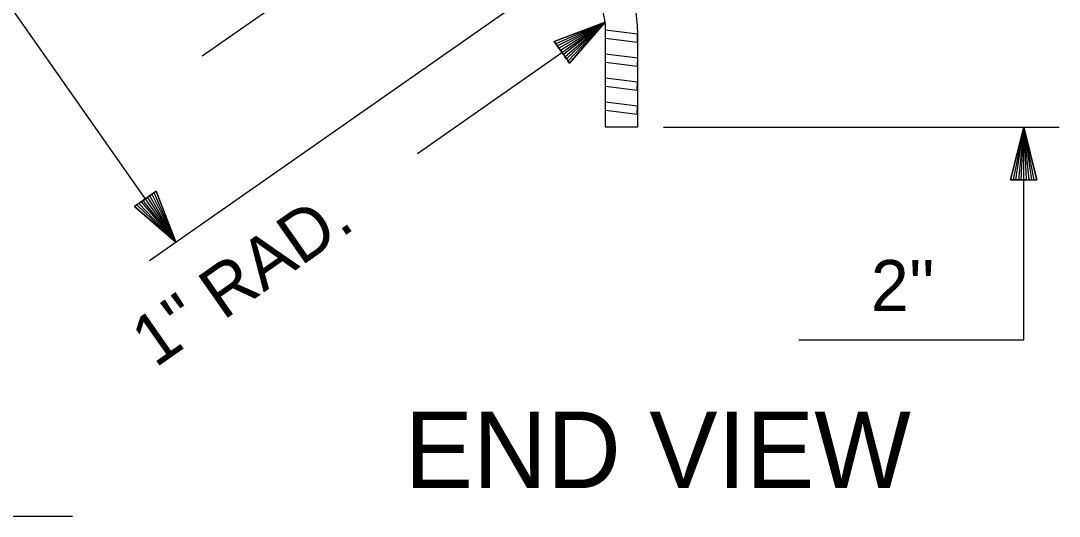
# Model space of a CAD drawing. Extents: x 0 to 33.1, y 0 to 22.
# Drawn here: x 15.432 to 18.001, y 16.232 to 17.458 of the extents above; entities that cross this region are included whole.
import ezdxf

# ---------------------------------------------------------------- set-up
doc = ezdxf.new("R2010")
doc.units = 0
for name, color, linetype in [('Dimension Lines', 7, 'Continuous'), ('Structural Steel Lines', 7, 'Continuous'), ('Text', 7, 'Continuous')]:
    doc.layers.add(name, color=color, linetype=linetype)

msp = doc.modelspace()

# ---------------------------------------------------------------- linework, layer by layer
at = {"layer": 'Dimension Lines'}
for p, q in [((17.2668, 18.3398), (15.881, 17.3702)), ((15.8156, 16.9099), (14.9082, 18.2061)), ((15.751, 16.8647), (16.6994, 17.5285)), ((16.4134, 17.1293), (16.878, 17.4546)), ((17.022, 17.1948), (18.0012, 17.1948)), ((17.9133, 16.6679), (17.9133, 17.1948)), ((17.3572, 16.6679), (17.9133, 16.6679)), ((13.6943, 16.2316), (15.5601, 16.2316))]:
    msp.add_line(p, q, dxfattribs=at)
for points in [[(16.7708, 17.3795), (16.767, 17.3848), (16.878, 17.4546), (16.7633, 17.3903), (16.7595, 17.3956), (16.878, 17.4546), (16.7557, 17.4009), (16.7519, 17.4063), (16.878, 17.4546), (16.7895, 17.3527), (16.7858, 17.358), (16.878, 17.4546), (16.782, 17.3634), (16.7783, 17.3687), (16.878, 17.4546), (16.7745, 17.3742), (16.7519, 17.4063), (16.7895, 17.3527), (16.878, 17.4546), (16.7519, 17.4063)], [(17.9133, 17.064), (17.9068, 17.064), (17.9133, 17.1948), (17.9002, 17.064), (17.8937, 17.064), (17.9133, 17.1948), (17.8872, 17.064), (17.8806, 17.064), (17.9133, 17.1948), (17.946, 17.064), (17.9395, 17.064), (17.9133, 17.1948), (17.933, 17.064), (17.9265, 17.064), (17.9133, 17.1948), (17.9198, 17.064), (17.8806, 17.064), (17.946, 17.064), (17.9133, 17.1948), (17.8806, 17.064)], [(15.7406, 17.0172), (15.7459, 17.0209), (15.8156, 16.9099), (15.7513, 17.0247), (15.7566, 17.0284), (15.8156, 16.9099), (15.7619, 17.0322), (15.7674, 17.036), (15.8156, 16.9099), (15.7137, 16.9985), (15.7191, 17.0022), (15.8156, 16.9099), (15.7245, 17.006), (15.7298, 17.0097), (15.8156, 16.9099), (15.7351, 17.0134), (15.7674, 17.036), (15.7137, 16.9985), (15.8156, 16.9099), (15.7674, 17.036)]]:
    msp.add_lwpolyline(points, dxfattribs=at)
at = {"layer": 'Structural Steel Lines'}
for p, q in [((16.8791, 17.1948), (16.8791, 17.436)), ((16.9581, 17.4359), (16.9581, 17.1948)), ((16.9581, 17.1948), (16.8791, 17.1948))]:
    msp.add_line(p, q, dxfattribs=at)
msp.add_lwpolyline([(16.8791, 17.2364), (16.9571, 17.2269), (16.9581, 17.2467), (16.8791, 17.2564), (16.8791, 17.2958), (16.9571, 17.2864), (16.9579, 17.3062), (16.8791, 17.3159), (16.8791, 17.3554), (16.9577, 17.3457), (16.9588, 17.3655), (16.8791, 17.3753), (16.8791, 17.4148), (16.9577, 17.4053), (16.9582, 17.4251), (16.8791, 17.4348)], dxfattribs=at)
for centre, radius, end in [((16.7214, 17.436), 0.2367, 34.992), ((16.7213, 17.436), 0.1578, 34.9918)]:
    msp.add_arc(centre, radius, 0, end, dxfattribs=at)

# ---------------------------------------------------------------- texts
at = {"layer": 'Text'}
msp.add_text("1'' RAD.", height=0.1262, rotation=34.987, dxfattribs=at).set_placement((15.7648, 16.5974))
for s, height, p in [("2''", 0.1263, (17.535, 16.7395)), ('END VIEW', 0.18937, (16.382, 16.3013))]:
    msp.add_text(s, height=height, dxfattribs=at).set_placement(p)

doc.saveas('drawing.dxf')
